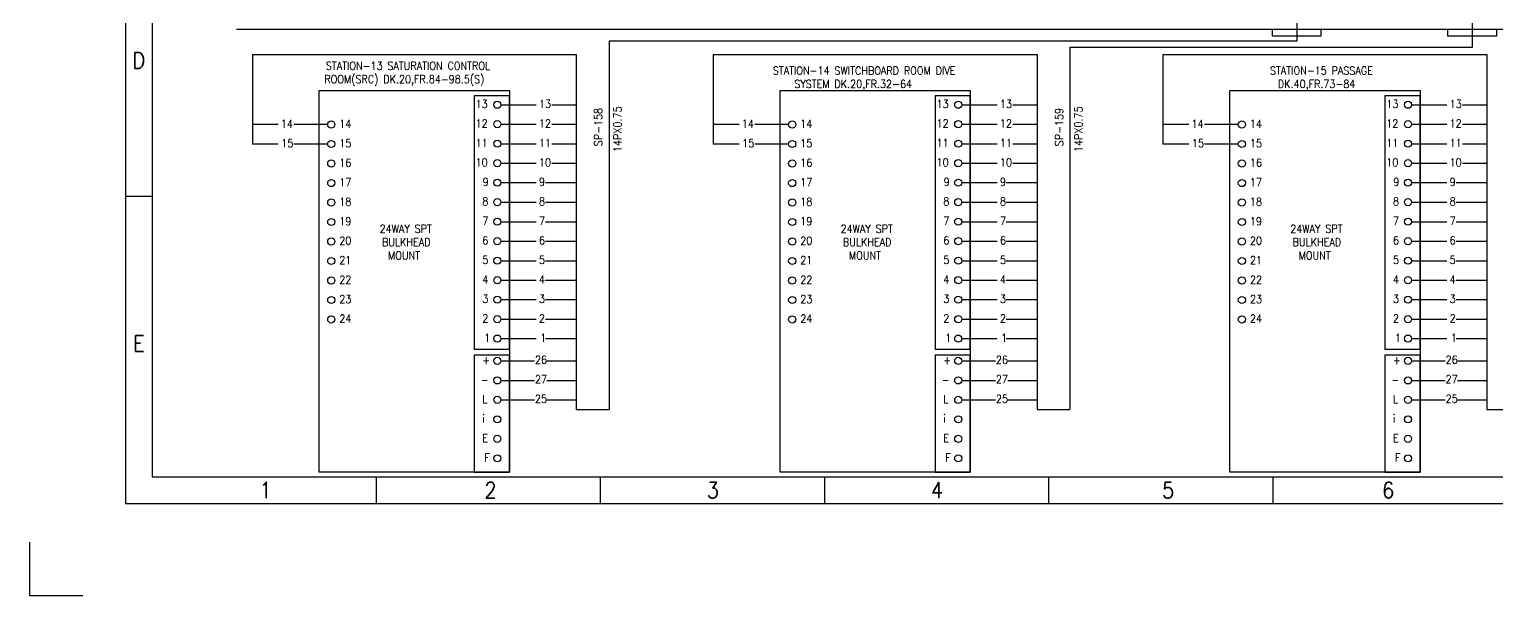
# Model space of a CAD drawing. Header units: inches. Extents: x 36 to 5114, y 9 to 306.
# Drawn here: x 4694.2 to 4969.2, y 9.1 to 115.1 of the extents above; entities that cross this region are included whole.
import ezdxf
from ezdxf.enums import TextEntityAlignment as Align

# ---------------------------------------------------------------- set-up
doc = ezdxf.new("R2010")
doc.units = ezdxf.units.IN
doc.header["$MEASUREMENT"] = 0
doc.layers.get('DEFPOINTS').update_dxf_attribs({"color": 251})
doc.layers.add('Border', color=6, linetype='Continuous')
doc.layers.add('TITLE', color=7, linetype='Continuous')
doc.layers.add('CON-050', color=3, linetype='Continuous', lineweight=50)
doc.styles.add('ROMANS', font='simplex.shx', dxfattribs={"width": 0.88})

# ---------------------------------------------------------------- blocks, each defined once
blk = doc.blocks.new('A3_BORDER')
at = {"linetype": 'Continuous'}
for p, q in [((5, 59.65), (0, 59.65)), ((173, 7.15), (173, 2.15)), ((215, 7.15), (215, 2.15))]:
    blk.add_line(p, q, dxfattribs=at)
at = {"layer": 'Border', "color": 7}
blk.add_lwpolyline([(0, 2.15), (384, 2.15), (384, 264.65), (0, 264.65)], close=True, dxfattribs=at)
at = {"layer": 'Border', "color": 6}
blk.add_lwpolyline([(5, 7.15), (379, 7.15), (379, 259.65), (5, 259.65)], close=True, dxfattribs=at)
at = {"layer": 'DEFPOINTS', "color": 5}
blk.add_lwpolyline([(-18, -5.1), (-18, -15.1), (-8, -15.1)], dxfattribs=at)
at = {"layer": 'TITLE', "color": 7}
for p, q in [((47, 7.15), (47, 2.25)), ((89, 7.15), (89, 2.25)), ((131, 7.15), (131, 2.25))]:
    blk.add_line(p, q, dxfattribs=at)
at = {"layer": 'TITLE', "color": 7, "style": 'ROMANS', "width": 0.88}
for s, p in [('D', (2.52, 85.14)), ('E', (2.52, 32.11))]:
    blk.add_text(s, height=3, dxfattribs=at).set_placement(p, align=Align.MIDDLE_CENTER)
for s, p in [('1', (25.15, 3.15)), ('2', (67.3, 3.15)), ('3', (108.96, 3.15)), ('4', (150.96, 3.15)), ('5', (194.28, 3.15)), ('6', (235.51, 3.15))]:
    blk.add_text(s, height=3, dxfattribs=at).set_placement(p)

msp = doc.modelspace()

# ---------------------------------------------------------------- linework, layer by layer
for p, q in [((4931.7, 190.64), (4931.7, 112.91)), ((4964.59, 190.64), (4964.59, 111.72)), ((4931.7, 112.91), (4802.83, 112.91)), ((4735.99, 110.44), (4735.99, 93.67)), ((4735.99, 110.44), (4796.69, 110.44)), ((4796.69, 110.44), (4796.69, 43.96)), ((4822.37, 110.44), (4822.37, 93.67)), ((4822.37, 110.44), (4883.07, 110.44)), ((4883.07, 110.44), (4883.07, 43.96)), ((4889.21, 111.72), (4889.21, 43.96)), ((4964.59, 111.72), (4889.21, 111.72)), ((4906.64, 110.44), (4906.64, 93.67)), ((4906.64, 110.44), (4967.35, 110.44)), ((4967.35, 110.44), (4967.35, 43.96)), ((4796.69, 43.96), (4802.83, 43.96)), ((4883.07, 43.96), (4889.21, 43.96)), ((4967.35, 43.96), (4973.49, 43.96))]:
    msp.add_line(p, q)
for points in [[(5073.79, 115.14), (4733, 115.14)], [(4936.25, 115.14), (4936.25, 113.88), (4927.15, 113.88), (4927.15, 115.14)], [(4969.14, 115.14), (4969.14, 113.88), (4960.05, 113.88), (4960.05, 115.14)]]:
    msp.add_lwpolyline(points)
for points in [[(4748.52, 103.66), (4784.16, 103.66), (4784.16, 32.19), (4748.52, 32.19)], [(4784.16, 102.69), (4777.55, 102.69), (4777.55, 55.22), (4784.16, 55.22)], [(4834.9, 103.66), (4870.54, 103.66), (4870.54, 32.19), (4834.9, 32.19)], [(4870.54, 102.69), (4863.93, 102.69), (4863.93, 55.22), (4870.54, 55.22)], [(4919.17, 103.66), (4954.82, 103.66), (4954.82, 32.19), (4919.17, 32.19)], [(4954.82, 102.69), (4948.2, 102.69), (4948.2, 55.22), (4954.82, 55.22)], [(4784.16, 54.14), (4777.55, 54.14), (4777.55, 32.19), (4784.16, 32.19)], [(4870.54, 54.14), (4863.93, 54.14), (4863.93, 32.19), (4870.54, 32.19)], [(4954.82, 54.14), (4948.2, 54.14), (4948.2, 32.19), (4954.82, 32.19)]]:
    msp.add_lwpolyline(points, close=True)
for centre in [(4781.9, 101.03), (4868.28, 101.03), (4952.56, 101.03), (4750.78, 97.32), (4781.9, 97.38), (4837.16, 97.32), (4868.28, 97.38), (4921.43, 97.32), (4952.56, 97.38), (4750.78, 93.67), (4781.9, 93.73), (4837.16, 93.67), (4868.28, 93.73), (4921.43, 93.67), (4952.56, 93.73), (4781.9, 90.08), (4868.28, 90.08), (4952.56, 90.08), (4750.78, 90.02), (4837.16, 90.02), (4921.43, 90.02), (4750.78, 86.36), (4781.9, 86.43), (4837.16, 86.36), (4868.28, 86.43), (4921.43, 86.36), (4952.56, 86.43), (4750.78, 82.71), (4781.9, 82.78), (4837.16, 82.71), (4868.28, 82.78), (4921.43, 82.71), (4952.56, 82.78), (4781.9, 79.12), (4868.28, 79.12), (4952.56, 79.12), (4750.78, 79.06), (4837.16, 79.06), (4921.43, 79.06), (4750.78, 75.41), (4781.9, 75.47), (4837.16, 75.41), (4868.28, 75.47), (4921.43, 75.41), (4952.56, 75.47), (4750.78, 71.76), (4781.9, 71.82), (4837.16, 71.76), (4868.28, 71.82), (4921.43, 71.76), (4952.56, 71.82), (4750.78, 68.11), (4781.9, 68.17), (4837.16, 68.11), (4868.28, 68.17), (4921.43, 68.11), (4952.56, 68.17), (4750.78, 64.46), (4781.9, 64.52), (4837.16, 64.46), (4868.28, 64.52), (4921.43, 64.46), (4952.56, 64.52), (4750.78, 60.81), (4781.9, 60.87), (4837.16, 60.81), (4868.28, 60.87), (4921.43, 60.81), (4952.56, 60.87), (4781.9, 57.22), (4868.28, 57.22), (4952.56, 57.22), (4781.9, 53.05), (4868.28, 53.05), (4952.56, 53.05), (4781.9, 49.4), (4868.28, 49.4), (4952.56, 49.4), (4781.9, 45.75), (4868.28, 45.75), (4952.56, 45.75), (4781.9, 42.1), (4868.28, 42.1), (4952.56, 42.1), (4781.9, 38.45), (4868.28, 38.45), (4952.56, 38.45), (4781.9, 34.8), (4868.28, 34.8), (4952.56, 34.8)]:
    msp.add_circle(centre, 0.671)
at = {"layer": 'CON-050', "color": 0, "lineweight": 25}
msp.add_line((4802.83, 112.91), (4802.83, 43.96), dxfattribs=at)
at = {"layer": 'CON-050', "color": 0, "lineweight": 25, "ltscale": 0.1}
for p, q in [((4782.57, 101.03), (4789.2, 101.03)), ((4792.14, 101.03), (4796.69, 101.03)), ((4868.95, 101.03), (4875.58, 101.03)), ((4878.52, 101.03), (4883.07, 101.03)), ((4953.23, 101.03), (4959.86, 101.03)), ((4962.79, 101.03), (4967.35, 101.03)), ((4740.83, 97.32), (4735.99, 97.32)), ((4750.11, 97.32), (4743.77, 97.32)), ((4782.57, 97.38), (4789.2, 97.38)), ((4792.14, 97.38), (4796.69, 97.38)), ((4827.22, 97.32), (4822.37, 97.32)), ((4836.49, 97.32), (4830.15, 97.32)), ((4868.95, 97.38), (4875.58, 97.38)), ((4878.52, 97.38), (4883.07, 97.38)), ((4911.49, 97.32), (4906.64, 97.32)), ((4920.76, 97.32), (4914.43, 97.32)), ((4953.23, 97.38), (4959.86, 97.38)), ((4962.79, 97.38), (4967.35, 97.38)), ((4740.83, 93.67), (4735.99, 93.67)), ((4750.11, 93.67), (4743.77, 93.67)), ((4782.57, 93.73), (4789.2, 93.73)), ((4792.14, 93.73), (4796.69, 93.73)), ((4827.22, 93.67), (4822.37, 93.67)), ((4836.49, 93.67), (4830.15, 93.67)), ((4868.95, 93.73), (4875.58, 93.73)), ((4878.52, 93.73), (4883.07, 93.73)), ((4911.49, 93.67), (4906.64, 93.67)), ((4920.76, 93.67), (4914.43, 93.67)), ((4953.23, 93.73), (4959.86, 93.73)), ((4962.79, 93.73), (4967.35, 93.73)), ((4782.57, 90.08), (4789.2, 90.08)), ((4792.14, 90.08), (4796.69, 90.08)), ((4868.95, 90.08), (4875.58, 90.08)), ((4878.52, 90.08), (4883.07, 90.08)), ((4953.23, 90.08), (4959.86, 90.08)), ((4962.79, 90.08), (4967.35, 90.08)), ((4782.57, 86.43), (4789.2, 86.43)), ((4790.9, 86.43), (4796.69, 86.43)), ((4868.95, 86.43), (4875.58, 86.43)), ((4877.28, 86.43), (4883.07, 86.43)), ((4953.23, 86.43), (4959.86, 86.43)), ((4961.56, 86.43), (4967.35, 86.43)), ((4782.57, 82.78), (4789.2, 82.78)), ((4790.9, 82.78), (4796.69, 82.78)), ((4868.95, 82.78), (4875.58, 82.78)), ((4877.28, 82.78), (4883.07, 82.78)), ((4953.23, 82.78), (4959.86, 82.78)), ((4961.56, 82.78), (4967.35, 82.78)), ((4782.57, 79.12), (4789.2, 79.12)), ((4790.9, 79.12), (4796.69, 79.12)), ((4868.95, 79.12), (4875.58, 79.12)), ((4877.28, 79.12), (4883.07, 79.12)), ((4953.23, 79.12), (4959.86, 79.12)), ((4961.56, 79.12), (4967.35, 79.12)), ((4782.57, 75.47), (4789.2, 75.47)), ((4790.9, 75.47), (4796.69, 75.47)), ((4868.95, 75.47), (4875.58, 75.47)), ((4877.28, 75.47), (4883.07, 75.47)), ((4953.23, 75.47), (4959.86, 75.47)), ((4961.56, 75.47), (4967.35, 75.47)), ((4782.57, 71.82), (4789.2, 71.82)), ((4790.9, 71.82), (4796.69, 71.82)), ((4868.95, 71.82), (4875.58, 71.82)), ((4877.28, 71.82), (4883.07, 71.82)), ((4953.23, 71.82), (4959.86, 71.82)), ((4961.56, 71.82), (4967.35, 71.82)), ((4782.57, 68.17), (4789.2, 68.17)), ((4790.9, 68.17), (4796.69, 68.17)), ((4868.95, 68.17), (4875.58, 68.17)), ((4877.28, 68.17), (4883.07, 68.17)), ((4953.23, 68.17), (4959.86, 68.17)), ((4961.56, 68.17), (4967.35, 68.17)), ((4782.57, 64.52), (4789.2, 64.52)), ((4790.9, 64.52), (4796.69, 64.52)), ((4868.95, 64.52), (4875.58, 64.52)), ((4877.28, 64.52), (4883.07, 64.52)), ((4953.23, 64.52), (4959.86, 64.52)), ((4961.56, 64.52), (4967.35, 64.52)), ((4782.57, 60.87), (4789.2, 60.87)), ((4790.9, 60.87), (4796.69, 60.87)), ((4868.95, 60.87), (4875.58, 60.87)), ((4877.28, 60.87), (4883.07, 60.87)), ((4953.23, 60.87), (4959.86, 60.87)), ((4961.56, 60.87), (4967.35, 60.87)), ((4782.57, 57.22), (4789.2, 57.22)), ((4790.9, 57.22), (4796.69, 57.22)), ((4868.95, 57.22), (4875.58, 57.22)), ((4877.28, 57.22), (4883.07, 57.22)), ((4953.23, 57.22), (4959.86, 57.22)), ((4961.56, 57.22), (4967.35, 57.22)), ((4782.57, 53.05), (4788.89, 53.05)), ((4791.2, 53.05), (4796.69, 53.05)), ((4868.95, 53.05), (4875.28, 53.05)), ((4877.59, 53.05), (4883.07, 53.05)), ((4953.23, 53.05), (4959.55, 53.05)), ((4961.86, 53.05), (4967.35, 53.05)), ((4782.57, 49.4), (4788.89, 49.4)), ((4791.2, 49.4), (4796.69, 49.4)), ((4868.95, 49.4), (4875.28, 49.4)), ((4877.59, 49.4), (4883.07, 49.4)), ((4953.23, 49.4), (4959.55, 49.4)), ((4961.86, 49.4), (4967.35, 49.4)), ((4782.57, 45.75), (4788.89, 45.75)), ((4791.2, 45.75), (4796.69, 45.75)), ((4868.95, 45.75), (4875.28, 45.75)), ((4877.59, 45.75), (4883.07, 45.75)), ((4953.23, 45.75), (4959.55, 45.75)), ((4961.86, 45.75), (4967.35, 45.75))]:
    msp.add_line(p, q, dxfattribs=at)

# ---------------------------------------------------------------- block references
at = {"linetype": 'Continuous'}
msp.add_blockref('A3_BORDER', (4712.2, 24.19), dxfattribs=at)

# ---------------------------------------------------------------- texts
at = {"layer": 'CON-050', "color": 0, "lineweight": 25, "char_height": 1.5, "attachment_point": 1, "style": 'ROMANS'}
for s, width, insert in [('{\\Fromans|c0; STATION-13 SATURATION CONTROL \\P{\\W0.549761; }ROOM(SRC) DK.20,FR.84-98.5(S)}', 34.775, (4748.86, 109.06)), ('{\\Fromans|c0; STATION-14 SWITCHBOARD ROOM DIVE \\P{\\W4.78214; }SYSTEM DK.20,FR.32-64}', 38.8607, (4832.63, 108.16)), ('{\\Fromans|c0; STATION-15 PASSAGE\\P{\\W1.42976; } DK.40,FR.73-84}', 21.6379, (4925.79, 108.16)), ('{\\Fromans|c0;13}', 2.3407, (4777.83, 101.92)), ('{\\Fromans|c0;13}', 1.0836, (4789.7, 101.92)), ('{\\Fromans|c0;13}', 2.3407, (4864.21, 101.92)), ('{\\Fromans|c0;13}', 1.0836, (4876.08, 101.92)), ('{\\Fromans|c0;13}', 2.3407, (4948.49, 101.92)), ('{\\Fromans|c0;13}', 1.0836, (4960.36, 101.92)), ('{\\Fromans|c0;14}', 1.0836, (4741.33, 98.21)), ('{\\Fromans|c0;14}', 2.3407, (4752.28, 98.21)), ('{\\Fromans|c0;12}', 2.3407, (4777.83, 98.27)), ('{\\Fromans|c0;12}', 1.0836, (4789.7, 98.27)), ('{\\Fromans|c0;14}', 1.0836, (4827.71, 98.21)), ('{\\Fromans|c0;14}', 2.3407, (4838.66, 98.21)), ('{\\Fromans|c0;12}', 2.3407, (4864.21, 98.27)), ('{\\Fromans|c0;12}', 1.0836, (4876.08, 98.27)), ('{\\Fromans|c0;14}', 1.0836, (4911.99, 98.21)), ('{\\Fromans|c0;14}', 2.3407, (4922.93, 98.21)), ('{\\Fromans|c0;12}', 2.3407, (4948.49, 98.27)), ('{\\Fromans|c0;12}', 1.0836, (4960.36, 98.27)), ('{\\Fromans|c0;15}', 1.5, (4741.4, 94.56)), ('{\\Fromans|c0;15}', 2.3407, (4752.28, 94.56)), ('{\\Fromans|c0;11}', 2.3407, (4777.83, 94.62)), ('{\\Fromans|c0;11}', 1.0836, (4789.7, 94.62)), ('{\\Fromans|c0;15}', 1.5, (4827.78, 94.56)), ('{\\Fromans|c0;15}', 2.3407, (4838.66, 94.56)), ('{\\Fromans|c0;11}', 2.3407, (4864.21, 94.62)), ('{\\Fromans|c0;11}', 1.0836, (4876.08, 94.62)), ('{\\Fromans|c0;15}', 1.5, (4912.06, 94.56)), ('{\\Fromans|c0;15}', 2.3407, (4922.93, 94.56)), ('{\\Fromans|c0;11}', 2.3407, (4948.49, 94.62)), ('{\\Fromans|c0;11}', 1.0836, (4960.36, 94.62)), ('{\\Fromans|c0;16}', 2.3407, (4752.28, 90.91)), ('{\\Fromans|c0;10}', 2.3407, (4777.83, 90.97)), ('{\\Fromans|c0;10}', 1.0836, (4789.7, 90.97)), ('{\\Fromans|c0;16}', 2.3407, (4838.66, 90.91)), ('{\\Fromans|c0;10}', 2.3407, (4864.21, 90.97)), ('{\\Fromans|c0;10}', 1.0836, (4876.08, 90.97)), ('{\\Fromans|c0;16}', 2.3407, (4922.93, 90.91)), ('{\\Fromans|c0;10}', 2.3407, (4948.49, 90.97)), ('{\\Fromans|c0;10}', 1.0836, (4960.36, 90.97)), ('{\\Fromans|c0;17}', 2.3407, (4752.28, 87.26)), ('{\\Fromans|c0;9}', 1.0207, (4779.15, 87.32)), ('{\\Fromans|c0;9}', 1.0836, (4789.7, 87.32)), ('{\\Fromans|c0;17}', 2.3407, (4838.66, 87.26)), ('{\\Fromans|c0;9}', 1.0207, (4865.53, 87.32)), ('{\\Fromans|c0;9}', 1.0836, (4876.08, 87.32)), ('{\\Fromans|c0;17}', 2.3407, (4922.93, 87.26)), ('{\\Fromans|c0;9}', 1.0207, (4949.81, 87.32)), ('{\\Fromans|c0;9}', 1.0836, (4960.36, 87.32)), ('{\\Fromans|c0;18}', 2.3407, (4752.28, 83.61)), ('{\\Fromans|c0;8}', 1.0836, (4779.09, 83.67)), ('{\\Fromans|c0;8}', 1.0836, (4789.7, 83.67)), ('{\\Fromans|c0;18}', 2.3407, (4838.66, 83.61)), ('{\\Fromans|c0;8}', 1.0836, (4865.47, 83.67)), ('{\\Fromans|c0;8}', 1.0836, (4876.08, 83.67)), ('{\\Fromans|c0;18}', 2.3407, (4922.93, 83.61)), ('{\\Fromans|c0;8}', 1.0836, (4949.74, 83.67)), ('{\\Fromans|c0;8}', 1.0836, (4960.36, 83.67)), ('{\\Fromans|c0;19}', 2.3407, (4752.28, 79.96)), ('{\\Fromans|c0;7}', 1.0836, (4779.09, 80.02)), ('{\\Fromans|c0;7}', 1.0836, (4789.7, 80.02)), ('{\\Fromans|c0;19}', 2.3407, (4838.66, 79.96)), ('{\\Fromans|c0;7}', 1.0836, (4865.47, 80.02)), ('{\\Fromans|c0;7}', 1.0836, (4876.08, 80.02)), ('{\\Fromans|c0;19}', 2.3407, (4922.93, 79.96)), ('{\\Fromans|c0;7}', 1.0836, (4949.74, 80.02)), ('{\\Fromans|c0;7}', 1.0836, (4960.36, 80.02)), ('{\\Fromans|c0;\\W1.3057; \\W0.88;24WAY SPT\\P{\\W1.72476; }BULKHEAD \\P{\\W2.83523; }MOUNT}', 14.8543, (4758.5, 78.54)), ('{\\Fromans|c0;\\W1.3057; \\W0.88;24WAY SPT\\P{\\W1.72476; }BULKHEAD \\P{\\W2.83523; }MOUNT}', 14.8543, (4844.88, 78.54)), ('{\\Fromans|c0;\\W1.3057; \\W0.88;24WAY SPT\\P{\\W1.72476; }BULKHEAD \\P{\\W2.83523; }MOUNT}', 14.8543, (4929.15, 78.54)), ('{\\Fromans|c0;20}', 2.3407, (4752.28, 76.31)), ('{\\Fromans|c0;6}', 1.0836, (4779.09, 76.37)), ('{\\Fromans|c0;6}', 1.0836, (4789.7, 76.37)), ('{\\Fromans|c0;20}', 2.3407, (4838.66, 76.31)), ('{\\Fromans|c0;6}', 1.0836, (4865.47, 76.37)), ('{\\Fromans|c0;6}', 1.0836, (4876.08, 76.37)), ('{\\Fromans|c0;20}', 2.3407, (4922.93, 76.31)), ('{\\Fromans|c0;6}', 1.0836, (4949.74, 76.37)), ('{\\Fromans|c0;6}', 1.0836, (4960.36, 76.37)), ('{\\Fromans|c0;21}', 2.3407, (4752.28, 72.66)), ('{\\Fromans|c0;5}', 1.0836, (4779.09, 72.72)), ('{\\Fromans|c0;5}', 1.0836, (4789.7, 72.72)), ('{\\Fromans|c0;21}', 2.3407, (4838.66, 72.66)), ('{\\Fromans|c0;5}', 1.0836, (4865.47, 72.72)), ('{\\Fromans|c0;5}', 1.0836, (4876.08, 72.72)), ('{\\Fromans|c0;21}', 2.3407, (4922.93, 72.66)), ('{\\Fromans|c0;5}', 1.0836, (4949.74, 72.72)), ('{\\Fromans|c0;5}', 1.0836, (4960.36, 72.72)), ('{\\Fromans|c0;22}', 2.3407, (4752.28, 69.01)), ('{\\Fromans|c0;4}', 1.1464, (4779.1, 69.07)), ('{\\Fromans|c0;4}', 1.0836, (4789.7, 69.07)), ('{\\Fromans|c0;22}', 2.3407, (4838.66, 69.01)), ('{\\Fromans|c0;4}', 1.1464, (4865.48, 69.07)), ('{\\Fromans|c0;4}', 1.0836, (4876.08, 69.07)), ('{\\Fromans|c0;22}', 2.3407, (4922.93, 69.01)), ('{\\Fromans|c0;4}', 1.1464, (4949.76, 69.07)), ('{\\Fromans|c0;4}', 1.0836, (4960.36, 69.07)), ('{\\Fromans|c0;23}', 2.3407, (4752.28, 65.36)), ('{\\Fromans|c0;3}', 1.0836, (4779.09, 65.42)), ('{\\Fromans|c0;3}', 1.0836, (4789.7, 65.42)), ('{\\Fromans|c0;23}', 2.3407, (4838.66, 65.36)), ('{\\Fromans|c0;3}', 1.0836, (4865.47, 65.42)), ('{\\Fromans|c0;3}', 1.0836, (4876.08, 65.42)), ('{\\Fromans|c0;23}', 2.3407, (4922.93, 65.36)), ('{\\Fromans|c0;3}', 1.0836, (4949.74, 65.42)), ('{\\Fromans|c0;3}', 1.0836, (4960.36, 65.42)), ('{\\Fromans|c0;24}', 2.3407, (4752.28, 61.71)), ('{\\Fromans|c0;2}', 1.0836, (4779.09, 61.77)), ('{\\Fromans|c0;2}', 1.0836, (4789.7, 61.77)), ('{\\Fromans|c0;24}', 2.3407, (4838.66, 61.71)), ('{\\Fromans|c0;2}', 1.0836, (4865.47, 61.77)), ('{\\Fromans|c0;2}', 1.0836, (4876.08, 61.77)), ('{\\Fromans|c0;24}', 2.3407, (4922.93, 61.71)), ('{\\Fromans|c0;2}', 1.0836, (4949.74, 61.77)), ('{\\Fromans|c0;2}', 1.0836, (4960.36, 61.77)), ('{\\Fromans|c0;1}', 0.7064, (4779.46, 58.12)), ('{\\Fromans|c0;1}', 0.7064, (4789.94, 58.12)), ('{\\Fromans|c0;1}', 0.7064, (4865.85, 58.12)), ('{\\Fromans|c0;1}', 0.7064, (4876.32, 58.12)), ('{\\Fromans|c0;1}', 0.7064, (4950.12, 58.12)), ('{\\Fromans|c0;1}', 0.7064, (4960.6, 58.12)), ('{\\Fromans|c0;+}', 1.3979, (4779.09, 53.95)), ('{\\Fromans|c0;26}', 1.9636, (4788.94, 54.01)), ('{\\Fromans|c0;+}', 1.3979, (4865.47, 53.95)), ('{\\Fromans|c0;26}', 1.9636, (4875.32, 54.01)), ('{\\Fromans|c0;+}', 1.3979, (4949.74, 53.95)), ('{\\Fromans|c0;26}', 1.9636, (4959.59, 54.01)), ('{\\Fromans|c0;27}', 1.9636, (4788.94, 50.36)), ('{\\Fromans|c0;27}', 1.9636, (4875.32, 50.36)), ('{\\Fromans|c0;27}', 1.9636, (4959.59, 50.36)), ('{\\Fromans|c0; _}', 1.3979, (4779.09, 51.05)), ('{\\Fromans|c0; _}', 1.3979, (4865.47, 51.05)), ('{\\Fromans|c0; _}', 1.3979, (4949.74, 51.05)), ('{\\Fromans|c0;L}', 1.1464, (4779.1, 46.65)), ('{\\Fromans|c0;25}', 1.9636, (4788.94, 46.71)), ('{\\Fromans|c0;L}', 1.1464, (4865.48, 46.65)), ('{\\Fromans|c0;25}', 1.9636, (4875.32, 46.71)), ('{\\Fromans|c0;L}', 1.1464, (4949.76, 46.65)), ('{\\Fromans|c0;25}', 1.9636, (4959.59, 46.71)), ('{\\Fromans|c0;i}', 0.3293, (4779.09, 43)), ('{\\Fromans|c0;i}', 0.3293, (4865.47, 43)), ('{\\Fromans|c0;i}', 0.3293, (4949.74, 43)), ('{\\Fromans|c0;E}', 1.5, (4779.09, 39.34)), ('{\\Fromans|c0;E}', 1.5, (4865.47, 39.34)), ('{\\Fromans|c0;E}', 1.5, (4949.74, 39.34)), ('{\\Fromans|c0;F}', 0.7064, (4779.46, 35.69)), ('{\\Fromans|c0;F}', 0.7064, (4865.85, 35.69)), ('{\\Fromans|c0;F}', 0.7064, (4950.12, 35.69))]:
    msp.add_mtext_dynamic_manual_height_columns(s, width=width, gutter_width=437.5, heights=[0], dxfattribs=dict(at, insert=insert))
at = {"layer": 'CON-050', "color": 0, "lineweight": 25, "char_height": 1.5, "attachment_point": 1, "rotation": 90, "style": 'ROMANS'}
for s, width, insert in [('SP-158', 9.8257, (4800.06, 93.25)), ('14PX0.75', 11.8371, (4803.67, 92.17)), ('SP-159', 9.8257, (4886.44, 93.25)), ('14PX0.75', 11.8371, (4890.05, 92.17))]:
    msp.add_mtext_dynamic_manual_height_columns(s, width=width, gutter_width=437.5, heights=[0], dxfattribs=dict(at, insert=insert))

doc.saveas('drawing.dxf')
